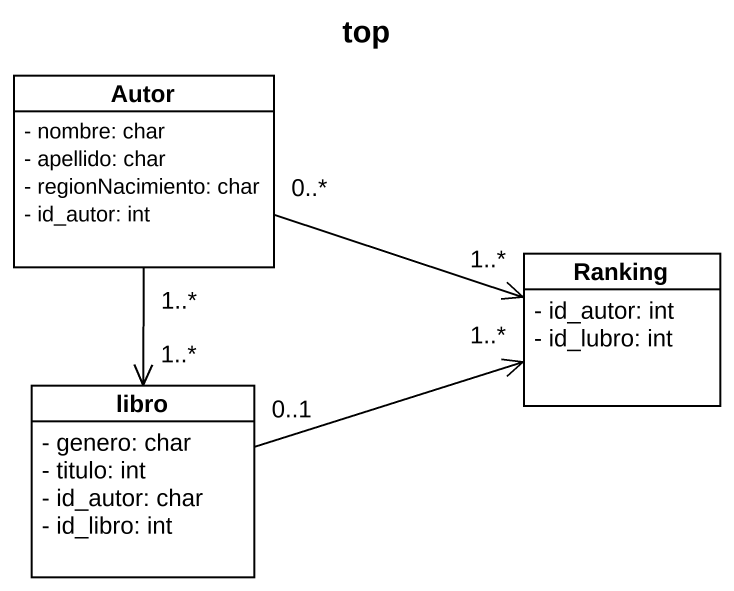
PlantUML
@startuml
title top
hide circle
hide empty members
skinparam classAttributeIconSize 0
class Autor {
  - nombre: char
  - apellido: char
  - regionNacimiento: char
  - id_autor: int
}
class Ranking {
  - id_autor: int
  - id_lubro: int
}
class libro {
  - genero: char
  - titulo: int
  - id_autor: char
  - id_libro: int
}
Autor "0..*" -right-> "1..*" Ranking
Autor "1..*" --> "1..*" libro
libro "0..1" -right-> "1..*" Ranking
@enduml
